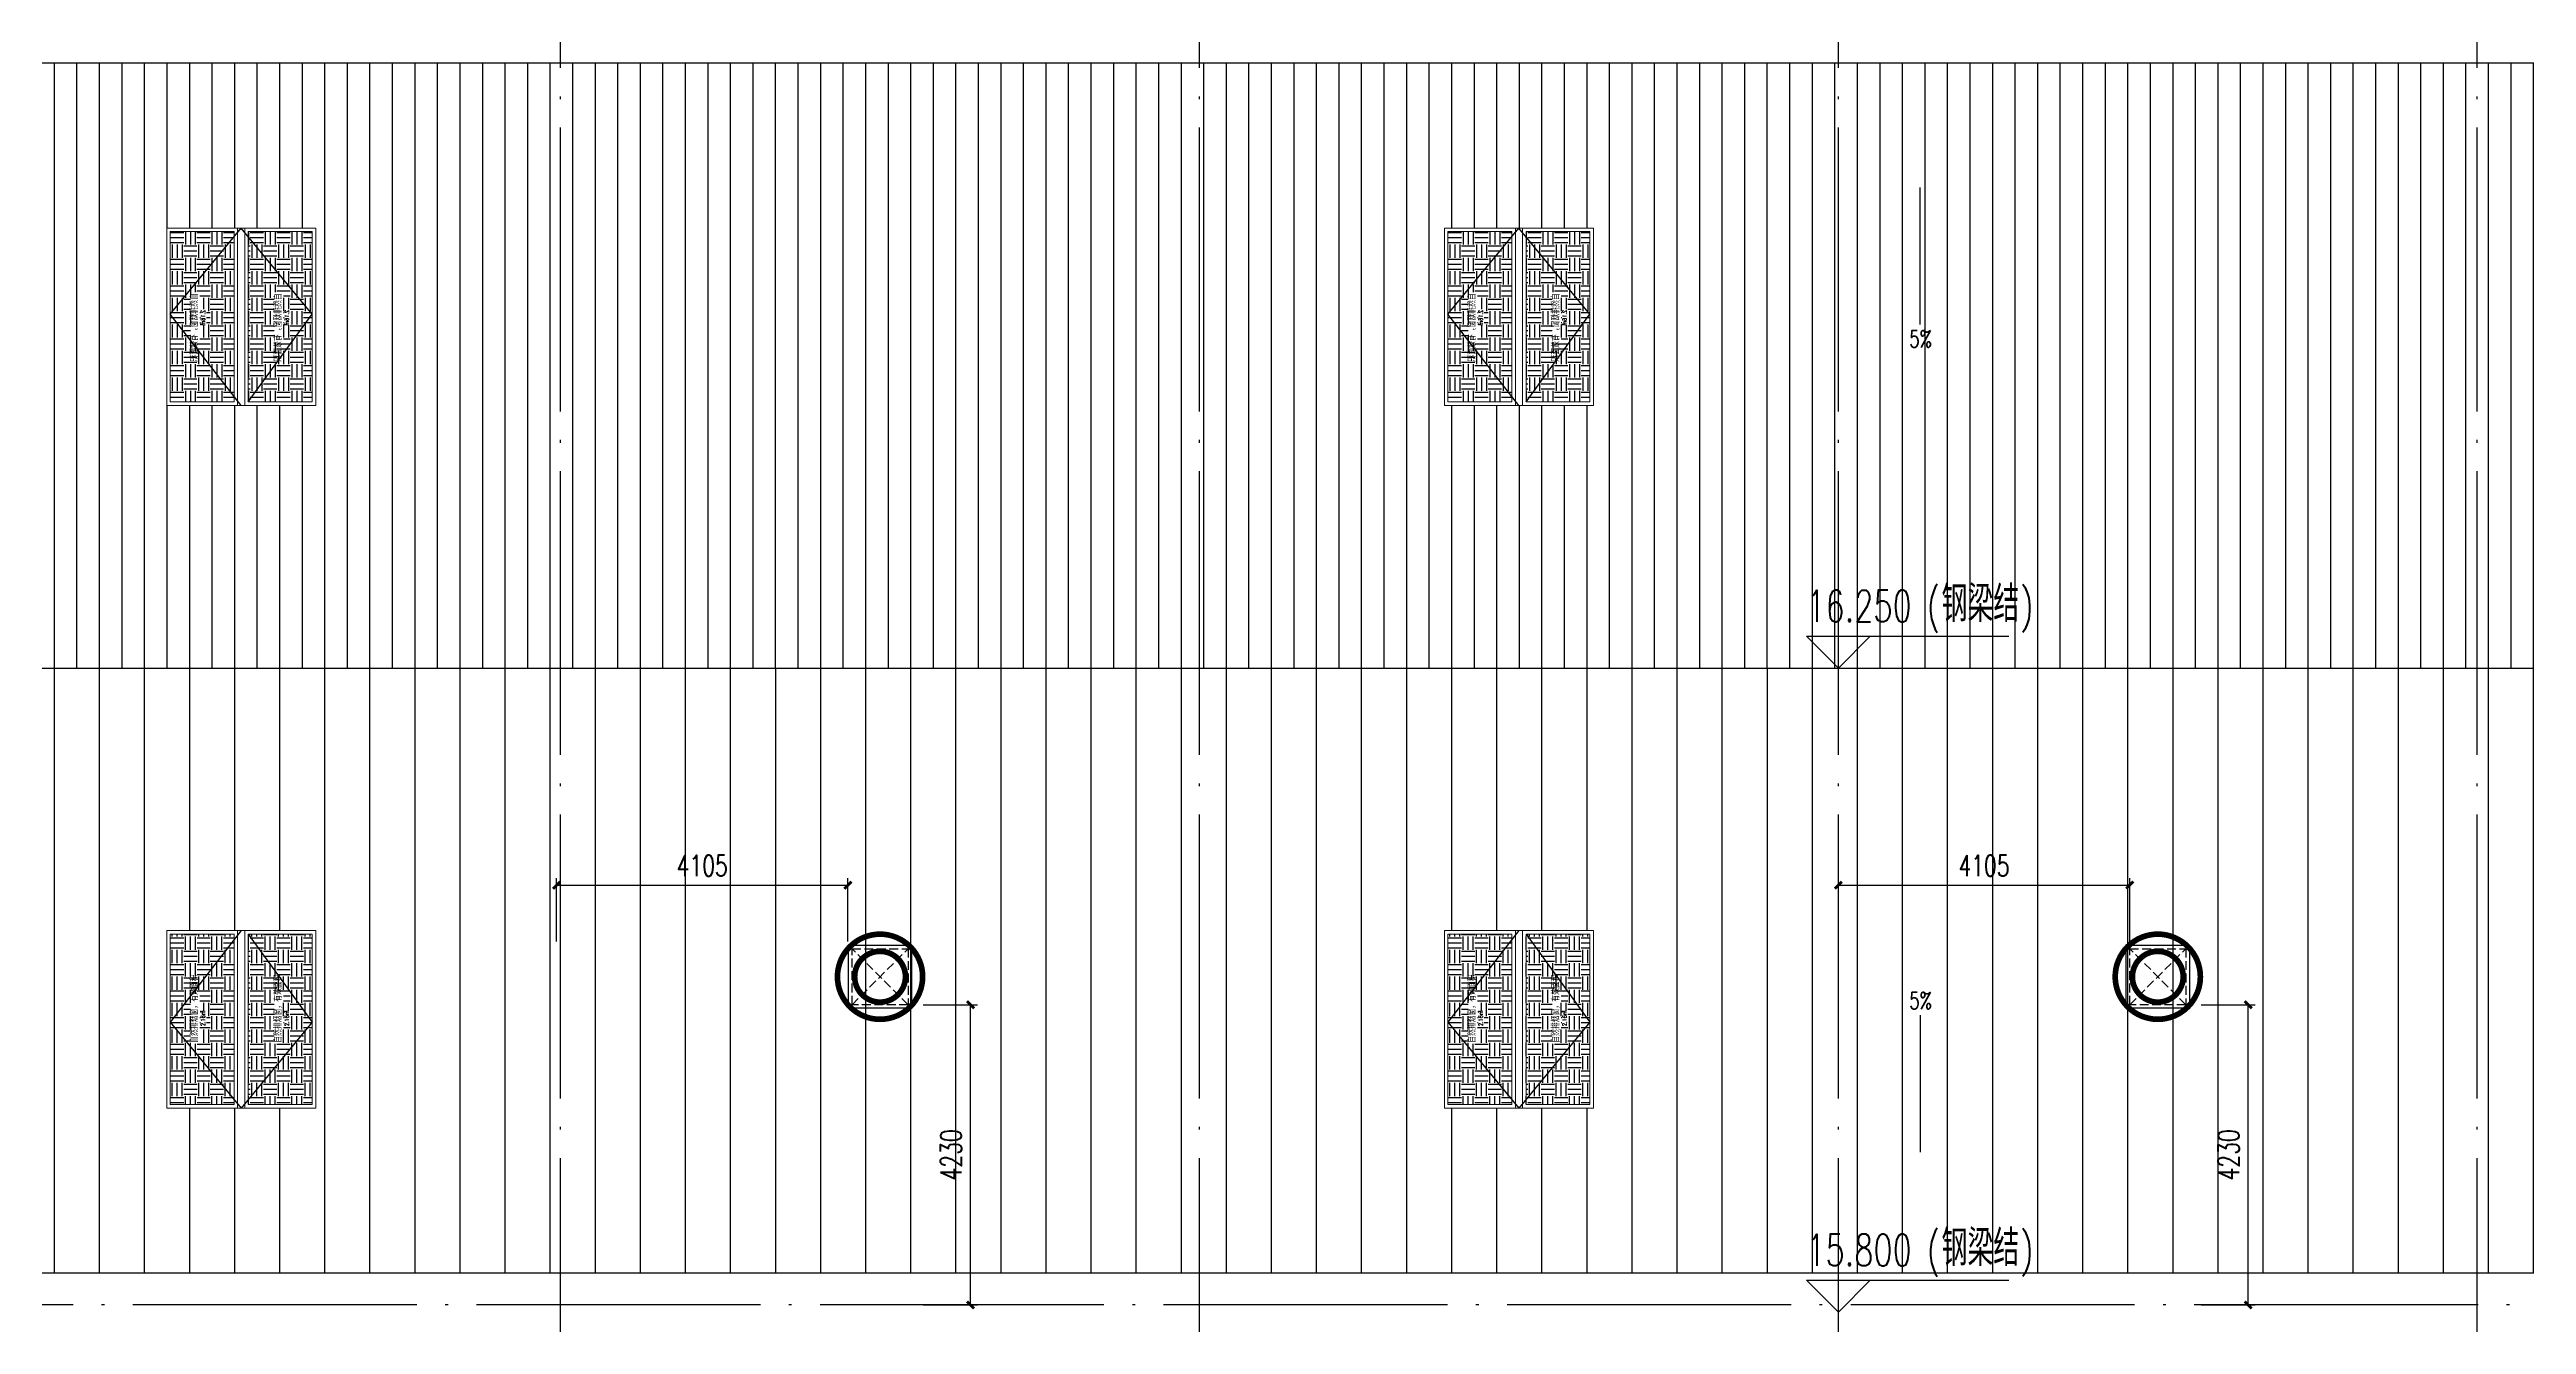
# Model space of a CAD drawing. Extents: x -555607 to 460190, y 498714 to 1664455.
# Drawn here: x 246946 to 281840, y 566595 to 584560 of the extents above; entities that cross this region are included whole.
import ezdxf

# ---------------------------------------------------------------- set-up
doc = ezdxf.new("R2010")
doc.units = 0
doc.header["$LTSCALE"] = 1000
doc.header["$MEASUREMENT"] = 0
for name, pattern in [('DASH', [0.35, 0.25, -0.1]), ('DOTE', [2.42, 2, -0.2, 0.02, -0.2]), ('HIDDEN', [9.525, 6.35, -3.175])]:
    doc.linetypes.add(name, pattern=pattern)
doc.layers.get('Defpoints').update_dxf_attribs({"color": 210})
for name, color, linetype in [('A-AXIS-DOTE', 14, 'DOTE'), ('A-AXIS-DP', 126, 'Continuous'), ('A-AXIS-SYMB', 3, 'Continuous'), ('A-HATCH-2', 251, 'Continuous'), ('A-LIN-V', 9, 'Continuous'), ('A-SFCE', 30, 'Continuous'), ('A-WINDOW', 8, 'Continuous'), ('SPACE', 7, 'Continuous'), ('SPACE_HATCH', 8, 'Continuous'), ('参考线', 8, 'Continuous'), ('外框', 1, 'HIDDEN'), ('暖通', 7, 'Continuous')]:
    doc.layers.add(name, color=color, linetype=linetype)
doc.layers.add('成型线', color=3, linetype='Continuous', lineweight=18)
doc.styles.add('_TCH_DIM', font='SIMPLEX', dxfattribs={"bigfont": 'GBCBIG'})
doc.styles.add('_TCH_DIM_T3', font='SIMPLEX', dxfattribs={"width": 0.705882, "bigfont": 'GBCBIG'})
doc.styles.add('_TCH_SPACE', font='SIMPLEX', dxfattribs={"height": 5, "bigfont": 'GBCBIG'})
doc.dimstyles.new('_TCH_ARCH&&100', dxfattribs={"dimtxt": 297.5, "dimasz": 100, "dimexe": 100, "dimexo": 100, "dimgap": 126.25, "dimtad": 1, "dimdec": 0, "dimzin": 0, "dimdsep": 46, "dimtxsty": '_TCH_DIM_T3', "dimblk": 'ARCHTICK', "dimcen": 0.09, "dimclrt": 7, "dimazin": 2, "dimtfac": 1, "dimtdec": 0, "dimtix": 1, "dimtmove": 2, "dimatfit": 3, "dimfxl": 100, "dimtolj": 1, "dimtzin": 0, "dimarcsym": 0})
pattern_1 = [(0, (0, 0), (187.5, 187.5), [187.5, -187.5]), (0, (0, 70.31), (187.5, 187.5), [187.5, -187.5]), (0, (0, 140.62), (187.5, 187.5), [187.5, -187.5]), (90, (23.44, 164.06), (-187.5, 187.5), [187.5, -187.5]), (90, (93.75, 164.06), (-187.5, 187.5), [187.5, -187.5]), (90, (164.06, 164.06), (-187.5, 187.5), [187.5, -187.5])]

# ---------------------------------------------------------------- blocks, each defined once
blk = doc.blocks.new('44')
blk.add_wipeout([(277446, 745270), (279946, 745270), (279946, 747370), (277446, 747370)]).dxf.layer = '参考线'
at = {"layer": 'SPACE_HATCH'}
h = blk.add_hatch(dxfattribs=at)
h.set_pattern_fill('土壤', color=250, scale=50, style=0)
h.set_pattern_definition(pattern_1)
h.paths.add_polyline_path([(277496, 746420), (279896, 746420), (279896, 747320), (277496, 747320)])
h.paths.add_polyline_path([(278352, 746904), (279057, 746904), (279057, 747034), (278352, 747034)])
h.paths.add_polyline_path([(278591, 746811), (278817, 746811), (278817, 746895), (278591, 746895)])
h = blk.add_hatch(dxfattribs=at)
h.set_pattern_fill('土壤', color=250, scale=50, style=0)
h.set_pattern_definition(pattern_1)
h.paths.add_polyline_path([(277496, 746220), (279896, 746220), (279896, 745320), (277496, 745320)])
h.paths.add_polyline_path([(278352, 745724), (279057, 745724), (279057, 745854), (278352, 745854)])
h.paths.add_polyline_path([(278591, 745631), (278817, 745631), (278817, 745715), (278591, 745715)])
at = {"layer": '外框', "color": 250}
for points in [[(279946, 746320), (278658, 747320), (277446, 746320)], [(279896, 746220), (278658, 745320), (277446, 746320)]]:
    blk.add_lwpolyline(points, dxfattribs=at)
at = {"layer": '成型线', "color": 8}
for p, q in [((279946, 745270), (279946, 747370)), ((277496, 746420), (279896, 746420)), ((277446, 746370), (279946, 746370)), ((277446, 746270), (279946, 746270)), ((277496, 746220), (279896, 746220))]:
    blk.add_line(p, q, dxfattribs=at)
for points in [[(279946, 745270), (277446, 745270), (277446, 747370), (279946, 747370)], [(277496, 746420), (277496, 747320), (279896, 747320), (279896, 746420)], [(279896, 746220), (279896, 745320), (277496, 745320), (277496, 746220)]]:
    blk.add_lwpolyline(points, dxfattribs=at)
at = {"layer": 'SPACE', "color": 250, "style": '_TCH_SPACE'}
for p in [(278365, 746930), (278365, 745750)]:
    blk.add_text('自然排烟窗，有效面积', height=96.5, dxfattribs=at).set_placement(p)
at = {"layer": 'SPACE', "color": 250, "style": '_TCH_SPACE', "width": 0.705882}
for s, height, p in [('2.16m', 59.5, (278600, 746828)), ('2', 29.8, (278792, 746863)), ('2.16m', 59.5, (278600, 745648)), ('2', 29.8, (278792, 745683))]:
    blk.add_text(s, height=height, dxfattribs=at).set_placement(p)
blk = doc.blocks.new('frtt')
at = {"layer": 'A-LIN-V', "xscale": -1, "rotation": 90}
blk.add_blockref('44', (1112916, 997966), dxfattribs=at)
at = {"layer": 'A-LIN-V', "rotation": 90}
blk.add_blockref('44', (1112916, 430674), dxfattribs=at)
blk = doc.blocks.new('242343243')
at = {"layer": 'A-WINDOW'}
for p in [(-116950, -138475), (-98950, -138475)]:
    blk.add_blockref('frtt', p, dxfattribs=at)
blk = doc.blocks.new('fengji')
at = {"layer": '暖通', "color": 7, "linetype": 'DASH', "ltscale": 0.5}
for p, q in [((-395, 395), (395, -395)), ((395, 395), (-395, -395))]:
    blk.add_line(p, q, dxfattribs=at)
at = {"layer": '暖通', "color": 7, "const_width": 79.8}
for points in [[(0, -600, -1), (0, 600, -1)], [(0, -600, 1), (0, 600, 1)]]:
    blk.add_lwpolyline(points, format="xyb", dxfattribs=at)
at = {"layer": '暖通', "color": 7, "ltscale": 0.5}
blk.add_lwpolyline([(-445, 445), (445, 445), (445, -445), (-445, -445)], close=True, dxfattribs=at)
at = {"layer": '暖通', "color": 7, "linetype": 'DASH', "const_width": 79.8}
for points in [[(0, -358, -1), (0, 358, -1)], [(0, -358, 1), (0, 358, 1)]]:
    blk.add_lwpolyline(points, format="xyb", dxfattribs=at)
at = {"layer": '暖通', "color": 7, "linetype": 'DASH', "ltscale": 0.5}
blk.add_lwpolyline([(-395, 395), (395, 395), (395, -395), (-395, -395)], close=True, dxfattribs=at)
blk = doc.blocks.new('_ArchTick')
at = {"color": 0, "linetype": 'ByBlock', "const_width": 0.4}
blk.add_lwpolyline([(-0.5, -0.5), (0.5, 0.5)], dxfattribs=at)
blk = doc.blocks.new('*D704')
at = {"layer": 'A-AXIS-DP', "color": 0, "lineweight": -2, "transparency": 16777216}
for p, q in [((277255, 571100), (278020, 571100)), ((277920, 566870), (277920, 571100)), ((277255, 566870), (278020, 566870))]:
    blk.add_line(p, q, dxfattribs=at)
at = {"layer": 'Defpoints', "color": 0, "transparency": 16777216}
for p in [(277155, 571100), (277920, 571100), (277155, 566870)]:
    blk.add_point(p, dxfattribs=at)
at = {"layer": 'A-AXIS-DP', "color": 0, "lineweight": -2, "transparency": 16777216, "xscale": 100, "yscale": 100, "zscale": 100}
for p, rotation in [((277920, 571100), 90), ((277920, 566870), 270)]:
    blk.add_blockref('_ArchTick', p, dxfattribs=dict(at, rotation=rotation))
at = {"layer": 'A-AXIS-DP', "color": 7, "transparency": 16777216, "insert": (277645, 568985), "char_height": 297.5, "attachment_point": 5, "rotation": 90, "style": '_TCH_DIM_T3'}
blk.add_mtext('\\A1;4230', dxfattribs=at)
blk = doc.blocks.new('*D705')
at = {"layer": 'A-AXIS-DP', "color": 0, "lineweight": -2, "transparency": 16777216}
for p, q in [((259255, 571100), (260020, 571100)), ((259920, 566870), (259920, 571100)), ((259255, 566870), (260020, 566870))]:
    blk.add_line(p, q, dxfattribs=at)
at = {"layer": 'Defpoints', "color": 0, "transparency": 16777216}
for p in [(259155, 571100), (259920, 571100), (259155, 566870)]:
    blk.add_point(p, dxfattribs=at)
at = {"layer": 'A-AXIS-DP', "color": 0, "lineweight": -2, "transparency": 16777216, "xscale": 100, "yscale": 100, "zscale": 100}
for p, rotation in [((259920, 571100), 90), ((259920, 566870), 270)]:
    blk.add_blockref('_ArchTick', p, dxfattribs=dict(at, rotation=rotation))
at = {"layer": 'A-AXIS-DP', "color": 7, "transparency": 16777216, "insert": (259645, 568985), "char_height": 297.5, "attachment_point": 5, "rotation": 90, "style": '_TCH_DIM_T3'}
blk.add_mtext('\\A1;4230', dxfattribs=at)
blk = doc.blocks.new('*D820')
at = {"layer": 'A-AXIS-DP', "color": 0, "lineweight": -2, "transparency": 16777216}
for p, q in [((272146, 571990), (272146, 572885)), ((272146, 572785), (276251, 572785)), ((276251, 571990), (276251, 572885))]:
    blk.add_line(p, q, dxfattribs=at)
at = {"layer": 'Defpoints', "color": 0, "transparency": 16777216}
for p in [(276251, 572785), (272146, 571890), (276251, 571890)]:
    blk.add_point(p, dxfattribs=at)
at = {"layer": 'A-AXIS-DP', "color": 0, "lineweight": -2, "transparency": 16777216, "xscale": 100, "yscale": 100, "zscale": 100, "rotation": 180}
blk.add_blockref('_ArchTick', (272146, 572785), dxfattribs=at)
at = {"layer": 'A-AXIS-DP', "color": 0, "lineweight": -2, "transparency": 16777216, "xscale": 100, "yscale": 100, "zscale": 100}
blk.add_blockref('_ArchTick', (276251, 572785), dxfattribs=at)
at = {"layer": 'A-AXIS-DP', "color": 7, "transparency": 16777216, "insert": (274198, 573060), "char_height": 297.5, "attachment_point": 5, "style": '_TCH_DIM_T3'}
blk.add_mtext('\\A1;4105', dxfattribs=at)
blk = doc.blocks.new('*D824')
at = {"layer": 'A-AXIS-DP', "color": 0, "lineweight": -2, "transparency": 16777216}
for p, q in [((254088, 571990), (254088, 572885)), ((254088, 572785), (258193, 572785)), ((258193, 571990), (258193, 572885))]:
    blk.add_line(p, q, dxfattribs=at)
at = {"layer": 'Defpoints', "color": 0, "transparency": 16777216}
for p in [(258193, 572785), (254088, 571890), (258193, 571890)]:
    blk.add_point(p, dxfattribs=at)
at = {"layer": 'A-AXIS-DP', "color": 0, "lineweight": -2, "transparency": 16777216, "xscale": 100, "yscale": 100, "zscale": 100, "rotation": 180}
blk.add_blockref('_ArchTick', (254088, 572785), dxfattribs=at)
at = {"layer": 'A-AXIS-DP', "color": 0, "lineweight": -2, "transparency": 16777216, "xscale": 100, "yscale": 100, "zscale": 100}
blk.add_blockref('_ArchTick', (258193, 572785), dxfattribs=at)
at = {"layer": 'A-AXIS-DP', "color": 7, "transparency": 16777216, "insert": (256140, 573060), "char_height": 297.5, "attachment_point": 5, "style": '_TCH_DIM_T3'}
blk.add_mtext('\\A1;4105', dxfattribs=at)
blk = doc.blocks.new('2312321321')
at = {"layer": '暖通', "rotation": 180}
for p in [(258645.8, 571495), (276645.8, 571495)]:
    blk.add_blockref('fengji', p, dxfattribs=at)
at = {"layer": 'A-AXIS-DP'}
for p1, p2, distance, picture, middle in [((254087.8, 571890), (258192.8, 571890), 895, '*D824', (256140.3, 573060)), ((272145.8, 571890), (276250.8, 571890), 895, '*D820', (274198.3, 573060)), ((259154.7, 566870), (259154.7, 571100), -765.3, '*D705', (259645, 568985)), ((277154.7, 566870), (277154.7, 571100), -765.3, '*D704', (277645, 568985))]:
    dim = blk.add_aligned_dim(p1=p1, p2=p2, distance=distance, dimstyle='_TCH_ARCH&&100', dxfattribs=at)
    dim.commit()
    dim.dimension.update_dxf_attribs({"geometry": picture, "text_midpoint": middle})

msp = doc.modelspace()

# ---------------------------------------------------------------- hatches: boundary and pattern name
at = {"layer": 'A-HATCH-2'}
h = msp.add_hatch(dxfattribs=at)
h.set_pattern_fill('ANSI31', color=250, scale=200, angle=45)
h.set_pattern_definition([(90, (0, 0), (-317.5, 0), [])])
h.paths.add_polyline_path([(233880, 575845), (366415.7, 575845), (371645.8, 575845), (371645.8, 584370), (192072.8, 584370), (189306.7, 575845), (200954.9, 575845)])
h = msp.add_hatch(dxfattribs=at)
h.set_pattern_fill('ANSI31', color=250, scale=400, angle=45)
h.set_pattern_definition([(90, (0, 0), (-635, 0), [])])
h.paths.add_polyline_path([(233880, 575845), (366415.7, 575845), (371645.8, 575845), (371645.8, 567320), (186845.8, 567335.8), (186845.8, 568260.6), (189306.7, 575845), (221250, 575845)])

# ---------------------------------------------------------------- linework, layer by layer
at = {"layer": 'A-AXIS-DOTE', "color": 250, "ltscale": 2}
for p, q in [((254145.8, 540740), (254145.8, 637259.3)), ((263145.8, 540740), (263145.8, 637259.3)), ((272145.8, 540740), (272145.8, 637259.3)), ((281145.8, 540740), (281145.8, 637259.3)), ((377960, 566870), (181990, 566870))]:
    msp.add_line(p, q, dxfattribs=at)
at = {"layer": 'A-AXIS-SYMB', "color": 8}
for p, q in [((273298.4, 582375), (273298.4, 582615)), ((273298.4, 580685), (273298.4, 582375)), ((272145.8, 575845), (271695.8, 576295)), ((271695.8, 576295), (274545.8, 576295)), ((272145.8, 575845), (272595.8, 576295)), ((273298.4, 570955), (273298.4, 569265)), ((273298.4, 569265), (273298.4, 569025)), ((272145.8, 566770), (271695.8, 567220)), ((271695.8, 567220), (274545.8, 567220)), ((272145.8, 566770), (272595.8, 567220))]:
    msp.add_line(p, q, dxfattribs=at)
at = {"layer": 'A-LIN-V', "color": 8}
for points in [[(371645.8, 584370), (192072.8, 584370)], [(371645.8, 567320), (186545.8, 567320)]]:
    msp.add_lwpolyline(points, dxfattribs=at)
at = {"layer": 'A-SFCE', "color": 8}
msp.add_lwpolyline([(189306.7, 575845), (371645.8, 575845)], dxfattribs=at)

# ---------------------------------------------------------------- texts
at = {"layer": 'A-AXIS-SYMB', "color": 8, "style": '_TCH_DIM', "width": 0.705882}
for s, height, p in [('5%', 238, (273146.4, 580363)), ('16.250', 446.25, (271695, 576495)), ('(', 446.2, (273390, 576495)), (')', 446.2, (274705.9, 576495)), ('5%', 238, (273146.4, 571039)), ('15.800', 446.25, (271695, 567420)), ('(', 446.2, (273390, 567420)), (')', 446.2, (274705.9, 567420))]:
    msp.add_text(s, height=height, dxfattribs=at).set_placement(p)
at = {"layer": 'A-AXIS-SYMB', "color": 8, "style": '_TCH_DIM'}
for p in [(273600, 576495), (273600, 567420)]:
    msp.add_text('钢梁结', height=506.38, dxfattribs=at).set_placement(p)

# ---------------------------------------------------------------- next in the draw order: block references
at = {"layer": 'A-WINDOW'}
msp.add_blockref('242343243', (0, 0), dxfattribs=at)

# ---------------------------------------------------------------- next in the draw order: block references
at = {"layer": '暖通', "color": 7}
msp.add_blockref('2312321321', (0, 0), dxfattribs=at)

doc.saveas('drawing.dxf')
